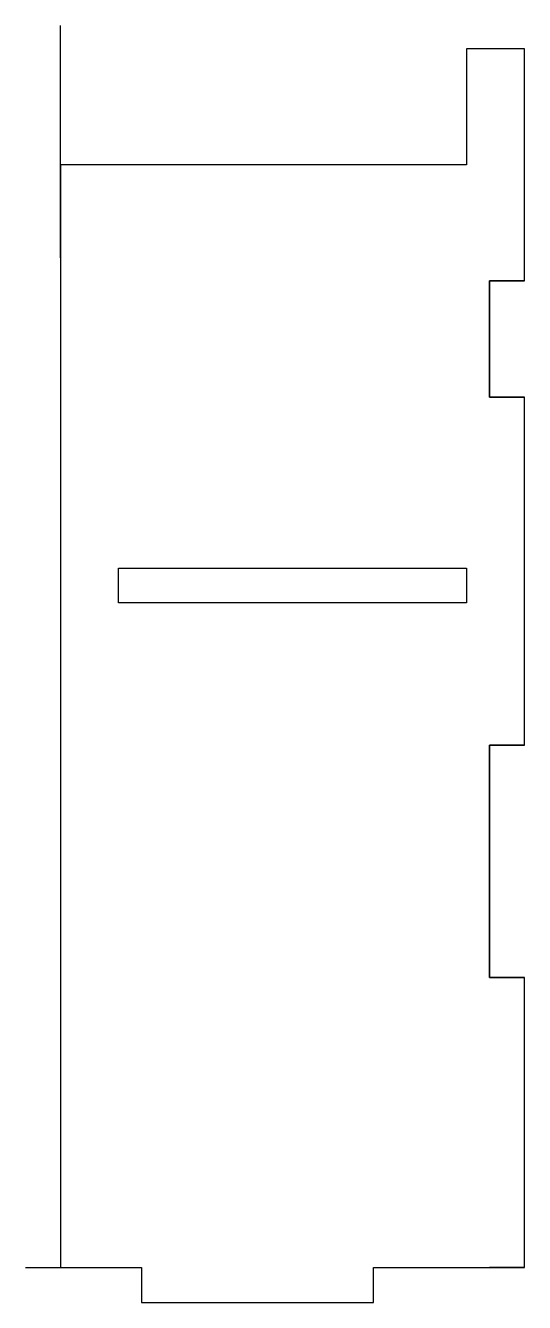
# Model space of a CAD drawing. Header units: inches. Extents: x -0.5 to 1.65, y -0.15 to 5.35.
import ezdxf

# ---------------------------------------------------------------- set-up
doc = ezdxf.new("R2010")
doc.units = ezdxf.units.IN
doc.header["$MEASUREMENT"] = 0

msp = doc.modelspace()

# ---------------------------------------------------------------- linework, layer by layer
for p, q in [((-0.35, 4.35), (-0.35, 5.35)), ((1.65, 5.25), (1.4, 5.25)), ((1.4, 5.25), (1.4, 4.75)), ((1.65, 4.25), (1.65, 5.25)), ((1.4, 4.75), (-0.35, 4.75)), ((-0.35, 4.75), (-0.35, 0)), ((1.5, 4.25), (1.5, 3.75)), ((1.65, 4.25), (1.5, 4.25)), ((1.5, 3.75), (1.65, 3.75)), ((1.65, 2.25), (1.65, 3.75)), ((1.5, 2.25), (1.5, 1.25)), ((1.65, 2.25), (1.5, 2.25)), ((1.5, 1.25), (1.65, 1.25)), ((1.65, 0), (1.65, 1.25)), ((-0.5, 0), (0, 0)), ((0, 0), (0, -0.15)), ((1, -0.15), (1, 0)), ((1, 0), (1.65, 0)), ((1.65, 0), (1.5, 0)), ((0, -0.15), (1, -0.15)), ((0, -0.15), (1, -0.15))]:
    msp.add_line(p, q)
for points in [[(-0.35, 0), (0, 0), (0, -0.15), (1, -0.15), (1, 0), (1.65, 0), (1.65, 1.25), (1.5, 1.25), (1.5, 2.25), (1.65, 2.25), (1.65, 3.75), (1.5, 3.75), (1.5, 4.25), (1.65, 4.25), (1.65, 5.25), (1.4, 5.25), (1.4, 4.75), (-0.35, 4.75)], [(-0.1, 3.0129), (1.4, 3.0129), (1.4, 2.8629), (-0.1, 2.8629)]]:
    msp.add_lwpolyline(points, close=True)
for points in [[(1.65, 5.25), (1.4, 5.25), (1.4, 4.75), (-0.35, 4.75), (-0.35, 0), (0, 0), (0, -0.15), (1, -0.15), (1, 0), (1.65, 0), (1.65, 1.25), (1.5, 1.25), (1.5, 2.25), (1.65, 2.25)], [(1.65, 4.25), (1.5, 4.25), (1.5, 3.75), (1.65, 3.75)]]:
    msp.add_lwpolyline(points)

doc.saveas('drawing.dxf')
